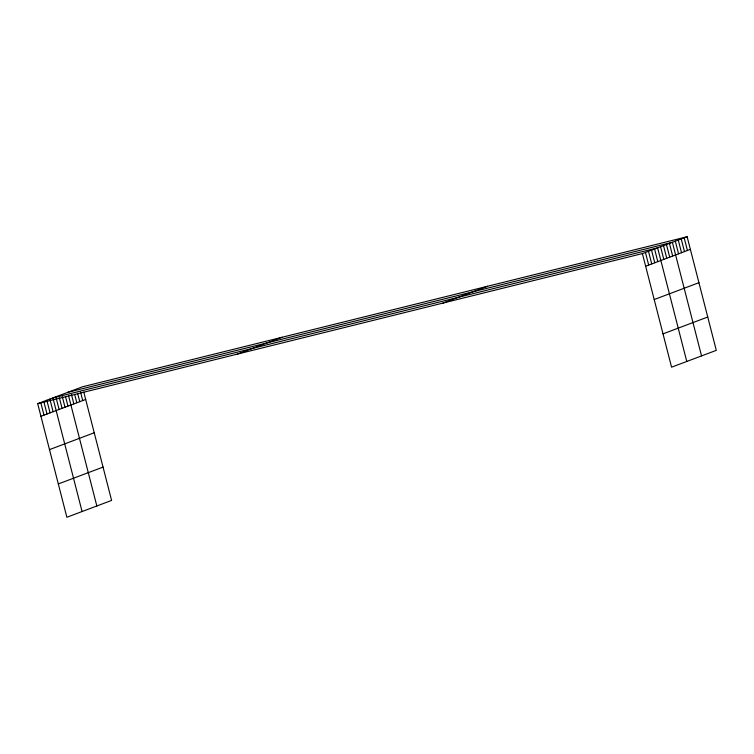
<?xml version="1.0" encoding="UTF-8"?>
<svg xmlns="http://www.w3.org/2000/svg" width="754" height="754" viewBox="0 0 754 754"><rect width="100%" height="100%" fill="white"/><g stroke="black" fill="none" stroke-linecap="round" stroke-linejoin="round"><path stroke-width="1.13" d="M83.788 392.08L111.601 500.42L66.87 517.263L37.7 403.654L82.431 386.811L687.13 236.737L716.3 350.346L671.569 367.189L642.399 253.58L687.13 236.737M40.942 416.293L85.673 399.45M237.256 354.135L281.987 337.292M49.5 449.61L94.231 432.768M442.852 303.108L487.584 286.266M58.312 483.945L103.044 467.103M645.641 266.219L690.372 249.376M654.199 299.536L698.93 282.693M663.011 333.862L707.742 317.019M67.671 392.372L672.37 242.298L701.54 355.897M37.7 403.654L642.399 253.58M684.18 237.849L687.422 250.488M681.23 238.961L684.472 251.6M678.27 240.074L681.522 252.713M675.32 241.186L678.562 253.825M669.42 243.41L672.662 256.04M666.461 244.522L669.712 257.152M663.511 245.634L666.753 258.264M660.561 246.747L663.803 259.376M686.781 361.458L657.611 247.859L52.912 397.933L82.073 511.532M654.566 248.999L657.808 261.638M651.522 250.149L654.774 262.778M648.487 251.289L651.729 263.928M645.443 252.439L648.685 265.069M80.565 392.137L82.723 400.562M77.605 393.249L79.773 401.675M74.655 394.361L76.823 402.787M71.432 394.417L73.864 403.899M68.482 395.53L96.842 505.981M65.532 396.642L67.964 406.123M62.309 396.698L65.014 407.235M59.359 397.81L62.054 408.348M55.862 396.821L59.104 409.45M49.868 399.073L53.11 411.712M46.823 400.223L50.066 412.853M43.779 401.364L47.031 414.003M40.744 402.513L43.986 415.143"/></g></svg>
